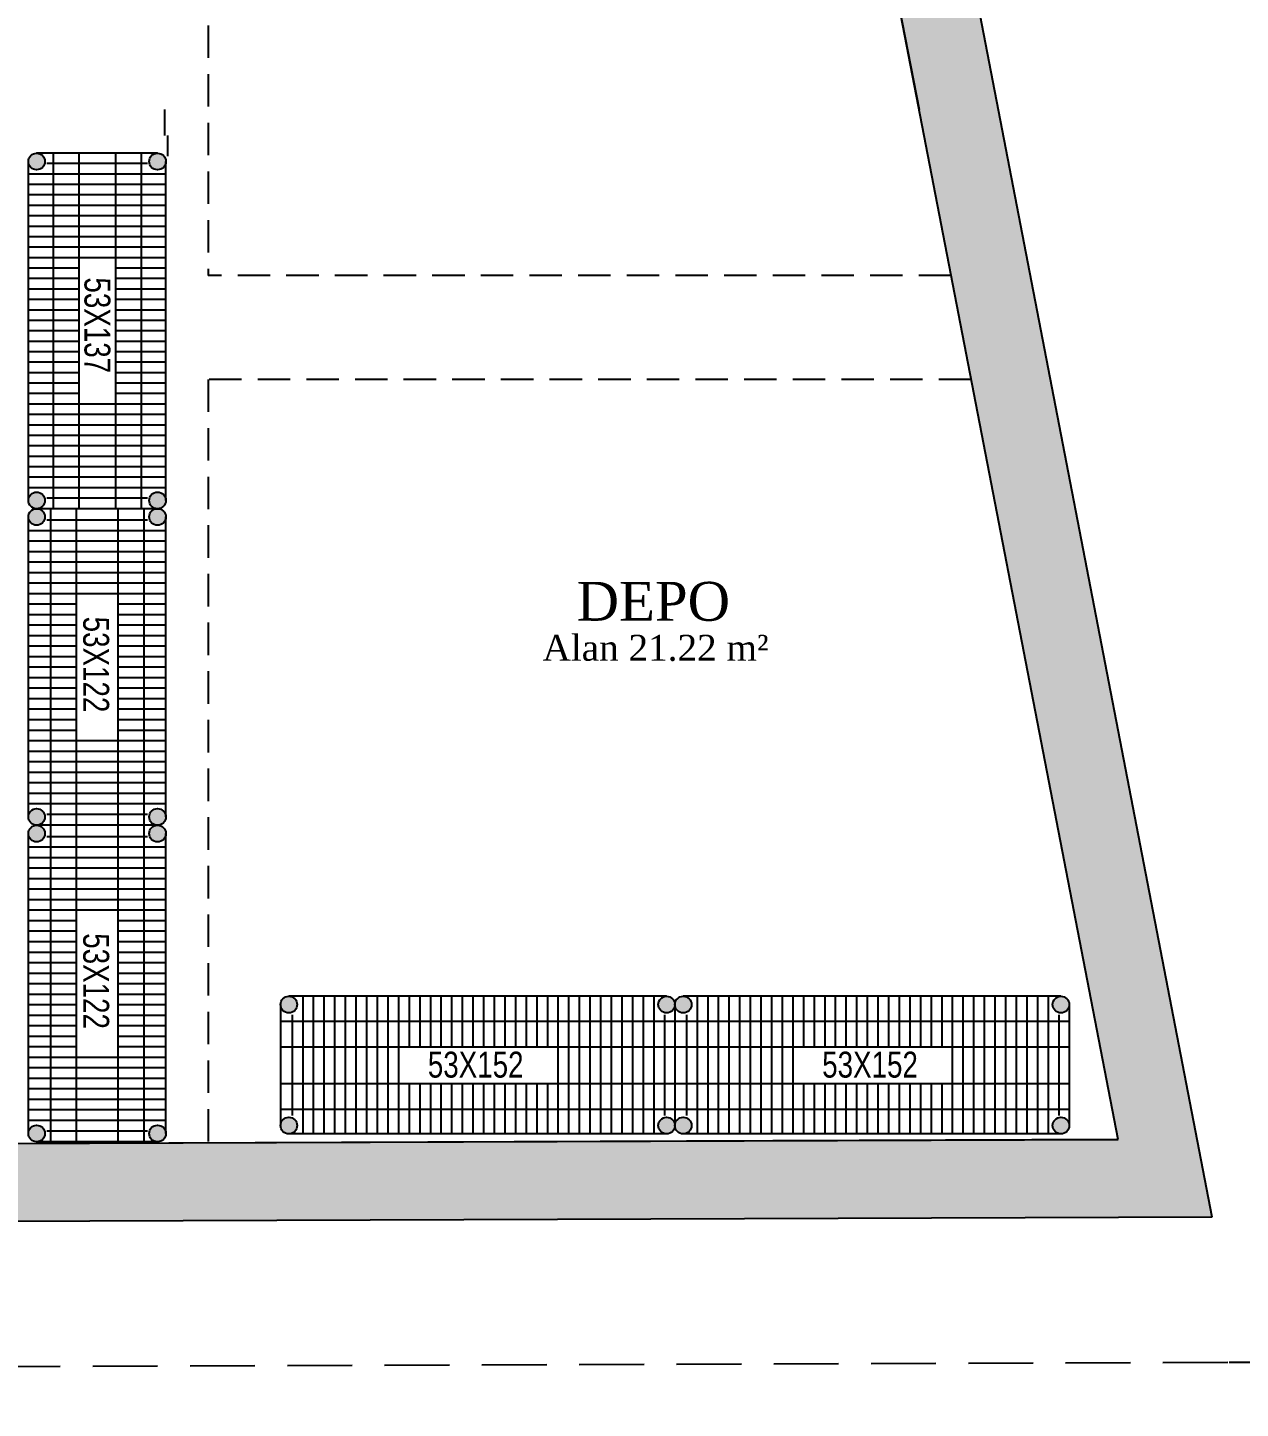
# Model space of a CAD drawing. Header units: millimetres. Extents: x -29311 to -3405, y 28913 to 42880.
# Drawn here: x -14255 to -13788, y 39221 to 39753 of the extents above; entities that cross this region are included whole.
import ezdxf
from ezdxf.enums import TextEntityAlignment as Align

# ---------------------------------------------------------------- set-up
doc = ezdxf.new("R2010")
doc.units = ezdxf.units.MM
doc.linetypes.add('( Hidden )', pattern=[0.375, 0.25, -0.125])
doc.linetypes.add('HIDDEN', pattern=[0.375, 0.25, -0.125])
for name, color, linetype in [('A-BA', 1, 'Continuous'), ('A-BA-HIDDEN', 136, 'HIDDEN'), ('A-MERDIVEN', 125, 'Continuous'), ('A-YAZI', 136, 'Continuous'), ('Duvar-Soğuk Oda Yüksekliğine', 24, 'Continuous'), ('vaz_bina2', 161, 'Continuous')]:
    doc.layers.add(name, color=color, linetype=linetype)
for name, color, linetype, lineweight in [('continious2', 253, 'Continuous', 25), ('s-depo', 140, 'Continuous', 25), ('tarama-betonarme', 252, 'Continuous', 13)]:
    doc.layers.add(name, color=color, linetype=linetype, lineweight=lineweight)
doc.styles.add('style1', font='turkce.shx', dxfattribs={"height": 100})
doc.styles.add('YAZ-50', font='times.ttf', dxfattribs={"width": 0.9})

# ---------------------------------------------------------------- blocks, each defined once
blk = doc.blocks.new('53x137 tel')
at = {"lineweight": -2}
h = blk.add_hatch(color=256, dxfattribs=at)
h.paths.add_polyline_path([(-3.2, 46.6, 1), (3.2, 46.6, 1)])
h.paths.add_polyline_path([(-3.2, 0, 1), (3.2, 0, 1)])
h = blk.add_hatch(color=256, dxfattribs=at)
h.paths.add_polyline_path([(133.8, 46.6, 1), (127.4, 46.6, 1)])
h.paths.add_polyline_path([(127.4, 0, 1), (133.8, 0, 1)])
for p, q in [((130.6, 49.8), (0, 49.8)), ((-3.2, 46.59), (-3.2, 0)), ((133.8, 46.59), (133.8, 0)), ((130.6, -3.2), (0, -3.2))]:
    blk.add_line(p, q)
for centre in [(0, 46.6), (130.6, 46.6), (0, 0), (130.6, 0)]:
    blk.add_circle(centre, 3.2)
at = {"layer": 'continious2'}
for p, q in [((4.85, 49.8), (4.85, -3.2)), ((8.88, 49.8), (8.88, -3.2)), ((12.91, 49.8), (12.91, -3.2)), ((16.94, 49.8), (16.94, -3.2)), ((20.97, 49.8), (20.97, -3.2)), ((25, 49.8), (25, -3.2)), ((29.03, 49.8), (29.03, -3.2)), ((33.06, 49.8), (33.06, -3.2)), ((37.09, 49.8), (37.09, -3.2)), ((41.12, 49.8), (41.12, 30.38)), ((45.15, 49.8), (45.15, 30.38)), ((49.18, 49.8), (49.18, 30.38)), ((53.21, 49.8), (53.21, 30.38)), ((57.24, 49.8), (57.24, 30.38)), ((61.27, 49.8), (61.27, 30.38)), ((65.3, 49.8), (65.3, 30.38)), ((69.33, 49.8), (69.33, 30.38)), ((73.36, 49.8), (73.36, 30.38)), ((77.39, 49.8), (77.39, 30.38)), ((81.42, 49.8), (81.42, 30.38)), ((85.45, 49.8), (85.45, 30.38)), ((89.48, 49.8), (89.48, 30.38)), ((93.51, 49.8), (93.51, -3.2)), ((97.54, 49.8), (97.54, -3.2)), ((101.57, 49.8), (101.57, -3.2)), ((105.6, 49.8), (105.6, -3.2)), ((109.63, 49.8), (109.63, -3.2)), ((113.66, 49.8), (113.66, -3.2)), ((117.69, 49.8), (117.69, -3.2)), ((121.72, 49.8), (121.72, -3.2)), ((125.75, 49.8), (125.75, -3.2)), ((0.82, 42.7), (0.82, 3.89)), ((129.78, 42.7), (129.78, 3.89)), ((-3.2, 40.23), (133.8, 40.23)), ((-3.2, 30.38), (133.8, 30.38)), ((-3.2, 16.21), (133.8, 16.21)), ((41.12, 16.21), (41.12, -3.2)), ((45.15, 16.21), (45.15, -3.2)), ((49.18, 16.21), (49.18, -3.2)), ((53.21, 16.21), (53.21, -3.2)), ((57.24, 16.21), (57.24, -3.2)), ((61.27, 16.21), (61.27, -3.2)), ((65.3, 16.21), (65.3, -3.2)), ((69.33, 16.21), (69.33, -3.2)), ((73.36, 16.21), (73.36, -3.2)), ((77.39, 16.21), (77.39, -3.2)), ((81.42, 16.21), (81.42, -3.2)), ((85.45, 16.21), (85.45, -3.2)), ((89.48, 16.21), (89.48, -3.2)), ((-3.2, 6.37), (133.8, 6.37))]:
    blk.add_line(p, q, dxfattribs=at)
at = {"style": 'style1', "width": 0.8}
blk.add_text('53X137', height=10, dxfattribs=at).set_placement((44.68, 18.43))
blk = doc.blocks.new('53x152 tel')
at = {"lineweight": -2}
h = blk.add_hatch(color=256, dxfattribs=at)
h.paths.add_polyline_path([(3.2, 46.6, 1), (-3.2, 46.6, 1)])
h.paths.add_polyline_path([(-3.2, 0, 1), (3.2, 0, 1)])
h = blk.add_hatch(color=256, dxfattribs=at)
h.paths.add_polyline_path([(142.4, 46.6, 1), (148.8, 46.6, 1)])
h.paths.add_polyline_path([(142.4, 0, 1), (148.8, 0, 1)])
for p, q in [((145.6, 49.8), (0, 49.8)), ((-3.2, 46.59), (-3.2, 0)), ((148.8, 46.59), (148.8, 0)), ((145.6, -3.2), (0, -3.2))]:
    blk.add_line(p, q)
for centre in [(0, 46.6), (145.6, 46.6), (0, 0), (145.6, 0)]:
    blk.add_circle(centre, 3.2)
at = {"layer": 'continious2'}
for p, q in [((5.33, 49.8), (5.33, -3.2)), ((9.43, 49.8), (9.43, -3.2)), ((13.53, 49.8), (13.53, -3.2)), ((17.63, 49.8), (17.63, -3.2)), ((21.73, 49.8), (21.73, -3.2)), ((25.83, 49.8), (25.83, -3.2)), ((29.93, 49.8), (29.93, -3.2)), ((34.03, 49.8), (34.03, -3.2)), ((38.13, 49.8), (38.13, -3.2)), ((42.23, 49.8), (42.23, -3.2)), ((46.33, 49.8), (46.33, 30.38)), ((50.43, 49.8), (50.43, 30.38)), ((54.53, 49.8), (54.53, 30.38)), ((58.63, 49.8), (58.63, 30.38)), ((62.73, 49.8), (62.73, 30.38)), ((66.83, 49.8), (66.83, 30.38)), ((70.93, 49.8), (70.93, 30.38)), ((75.03, 49.8), (75.03, 30.38)), ((79.13, 49.8), (79.13, 30.38)), ((83.23, 49.8), (83.23, 30.38)), ((87.33, 49.8), (87.33, 30.38)), ((91.43, 49.8), (91.43, 30.38)), ((95.53, 49.8), (95.53, 30.38)), ((99.63, 49.8), (99.63, 30.38)), ((103.73, 49.8), (103.73, -3.2)), ((107.83, 49.8), (107.83, -3.2)), ((111.93, 49.8), (111.93, -3.2)), ((116.03, 49.8), (116.03, -3.2)), ((120.13, 49.8), (120.13, -3.2)), ((124.23, 49.8), (124.23, -3.2)), ((128.33, 49.8), (128.33, -3.2)), ((132.43, 49.8), (132.43, -3.2)), ((136.53, 49.8), (136.53, -3.2)), ((140.63, 49.8), (140.63, -3.2)), ((1.23, 42.71), (1.23, 3.89)), ((144.73, 42.71), (144.73, 3.89)), ((-3.2, 40.23), (148.8, 40.23)), ((-3.2, 30.38), (148.8, 30.38)), ((-3.2, 16.21), (148.8, 16.21)), ((46.33, 16.21), (46.33, -3.2)), ((50.43, 16.21), (50.43, -3.2)), ((54.53, 16.21), (54.53, -3.2)), ((58.63, 16.21), (58.63, -3.2)), ((62.73, 16.21), (62.73, -3.2)), ((66.83, 16.21), (66.83, -3.2)), ((70.93, 16.21), (70.93, -3.2)), ((75.03, 16.21), (75.03, -3.2)), ((79.13, 16.21), (79.13, -3.2)), ((83.23, 16.21), (83.23, -3.2)), ((87.33, 16.21), (87.33, -3.2)), ((91.43, 16.21), (91.43, -3.2)), ((95.53, 16.21), (95.53, -3.2)), ((99.63, 16.21), (99.63, -3.2)), ((-3.2, 6.37), (148.8, 6.37))]:
    blk.add_line(p, q, dxfattribs=at)
at = {"style": 'style1', "width": 0.8}
blk.add_text('53X152', height=10, dxfattribs=at).set_placement((53.57, 18.48))
blk = doc.blocks.new('53x122 tel')
at = {"lineweight": -2}
h = blk.add_hatch(color=256, dxfattribs=at)
h.paths.add_polyline_path([(-3.2, 46.6, 1), (3.2, 46.6, 1)])
h.paths.add_polyline_path([(3.2, 0, 1), (-3.2, 0, 1)])
h = blk.add_hatch(color=256, dxfattribs=at)
h.paths.add_polyline_path([(112.4, 46.6, 1), (118.8, 46.6, 1)])
h.paths.add_polyline_path([(112.4, 0, 1), (118.8, 0, 1)])
for p, q in [((115.6, 49.8), (0, 49.8)), ((-3.2, 46.59), (-3.2, 0)), ((118.8, 46.59), (118.8, 0)), ((115.6, -3.2), (0, -3.2))]:
    blk.add_line(p, q)
for centre in [(0, 46.6), (115.6, 46.6), (0, 0), (115.6, 0)]:
    blk.add_circle(centre, 3.2)
at = {"layer": 'continious2'}
for p, q in [((5.28, 49.8), (5.28, -3.2)), ((9.33, 49.8), (9.33, -3.2)), ((13.38, 49.8), (13.38, -3.2)), ((17.43, 49.8), (17.43, -3.2)), ((21.48, 49.8), (21.48, -3.2)), ((25.53, 49.8), (25.53, -3.2)), ((29.58, 49.8), (29.58, -3.2)), ((33.63, 49.8), (33.63, 31.3)), ((37.68, 49.8), (37.68, 31.3)), ((41.73, 49.8), (41.73, 31.3)), ((45.78, 49.8), (45.78, 31.3)), ((49.83, 49.8), (49.83, 31.3)), ((53.88, 49.8), (53.88, 31.3)), ((57.93, 49.8), (57.93, 31.3)), ((61.98, 49.8), (61.98, 31.3)), ((66.03, 49.8), (66.03, 31.3)), ((70.08, 49.8), (70.08, 31.3)), ((74.13, 49.8), (74.13, 31.3)), ((78.18, 49.8), (78.18, 31.3)), ((82.23, 49.8), (82.23, 31.3)), ((86.28, 49.8), (86.28, -3.2)), ((90.33, 49.8), (90.33, -3.2)), ((94.38, 49.8), (94.38, -3.2)), ((98.43, 49.8), (98.43, -3.2)), ((102.48, 49.8), (102.48, -3.2)), ((106.53, 49.8), (106.53, -3.2)), ((110.58, 49.8), (110.58, -3.2)), ((1.23, 42.71), (1.23, 3.89)), ((114.63, 42.71), (114.63, 3.89)), ((-3.2, 41.3), (118.8, 41.3)), ((-3.2, 31.3), (118.8, 31.3)), ((-3.2, 15.3), (118.8, 15.3)), ((33.63, 15.3), (33.63, -3.2)), ((37.68, 15.3), (37.68, -3.2)), ((41.73, 15.3), (41.73, -3.2)), ((45.78, 15.3), (45.78, -3.2)), ((49.83, 15.3), (49.83, -3.2)), ((53.88, 15.3), (53.88, -3.2)), ((57.93, 15.3), (57.93, -3.2)), ((61.98, 15.3), (61.98, -3.2)), ((66.03, 15.3), (66.03, -3.2)), ((70.08, 15.3), (70.08, -3.2)), ((74.13, 15.3), (74.13, -3.2)), ((78.18, 15.3), (78.18, -3.2)), ((82.23, 15.3), (82.23, -3.2)), ((-3.2, 5.3), (118.8, 5.3))]:
    blk.add_line(p, q, dxfattribs=at)
at = {"style": 'style1', "width": 0.8}
blk.add_text('53X122', height=10, dxfattribs=at).set_placement((38.41, 17.95))
blk = doc.blocks.new('2. bodrum kat kirişileri')
at = {"layer": 'A-BA-HIDDEN', "ltscale": 50}
for points in [[(3432.13, -22544.94), (3432.13, -22735.07)], [(3718.52, -22735.07), (3432.13, -22735.07)], [(3432.13, -22775.07), (3432.13, -23069.6)], [(3726.25, -22775.07), (3432.13, -22775.07)]]:
    blk.add_lwpolyline(points, dxfattribs=at)

msp = doc.modelspace()

# ---------------------------------------------------------------- hatches: boundary and pattern name
at = {"layer": 'tarama-betonarme'}
h = msp.add_hatch(dxfattribs=at)
h.set_pattern_fill('ANSI35', color=256, scale=25, style=0)
h.set_pattern_definition([(45, (-65876.5644, 54657.0166), (-4.4194174, 4.4194174), []), (45, (-65872.145, 54657.0166), (-4.4194174, 4.4194174), [7.8125, -1.5625, 0, -1.5625])])
h.paths.add_polyline_path([(-18785.37, 39307.05), (-19021.29, 41114.45), (-14216.73, 41300.68), (-13835.02, 39324.64)], flags=16)
h.paths.add_polyline_path([(-18811.7, 39276.95), (-19055.29, 41143.15), (-14192.15, 41331.65), (-13798.7, 39294.77)])

# ---------------------------------------------------------------- linework, layer by layer
msp.add_line((-13835.02, 39324.64), (-14378.38, 39322.68))
at = {"layer": 'A-BA'}
for p, q in [((-13798.7, 39294.77), (-14192.15, 41331.65)), ((-13835.02, 39324.64), (-14216.73, 41300.68)), ((-13798.7, 39294.77), (-18811.7, 39276.95))]:
    msp.add_line(p, q, dxfattribs=at)
msp.add_lwpolyline([(-19021.29, 41114.45), (-18785.37, 39307.05), (-13835.02, 39324.64)], dxfattribs=at)
at = {"layer": 'A-MERDIVEN'}
msp.add_lwpolyline([(-14019.76, 40019.51), (-13969.88, 40019.51), (-13911.71, 39721.62)], dxfattribs=at)
at = {"layer": 'Duvar-Soğuk Oda Yüksekliğine'}
msp.add_line((-14202.38, 39711.62), (-14202.38, 39721.62), dxfattribs=at)
at = {"layer": 's-depo'}
msp.add_line((-14201.38, 39711.62), (-14201.38, 39703.62), dxfattribs=at)
at = {"layer": 'vaz_bina2', "linetype": '( Hidden )', "ltscale": 100}
msp.add_lwpolyline([(-19048.76, 41087.28), (-18805.18, 39221.08), (-13792.17, 39238.89), (-12774.38, 39242.51), (-13043.32, 40634.75), (-13285.11, 41117.08), (-13613.35, 41407.74), (-13970.55, 41596.35), (-14341.7, 41706.43), (-14710.49, 41755.81), (-19113.74, 41585.13)], close=True, dxfattribs=at)

# ---------------------------------------------------------------- block references
at = {"lineweight": -2, "rotation": 270}
for name, p in [('53x137 tel', (-14251.84, 39701.6)), ('53x122 tel', (-14251.84, 39564.6)), ('53x122 tel', (-14251.84, 39442.6))]:
    msp.add_blockref(name, p, dxfattribs=at)
at = {"lineweight": -2}
for p in [(-14154.62, 39330.07), (-14002.62, 39330.07)]:
    msp.add_blockref('53x152 tel', p, dxfattribs=at)
at = {"layer": 'A-MERDIVEN'}
msp.add_blockref('2. bodrum kat kirişileri', (-17617.87, 62392.7), dxfattribs=at)

# ---------------------------------------------------------------- texts
at = {"layer": 'A-YAZI', "style": 'YAZ-50'}
for s, height, p in [('DEPO', 15, (-14014.14, 39524.6)), ('Alan 21.22 m²', 10, (-14013.26, 39509.19))]:
    msp.add_text(s, height=height, dxfattribs=at).set_placement(p, align=Align.CENTER)

doc.saveas('drawing.dxf')
